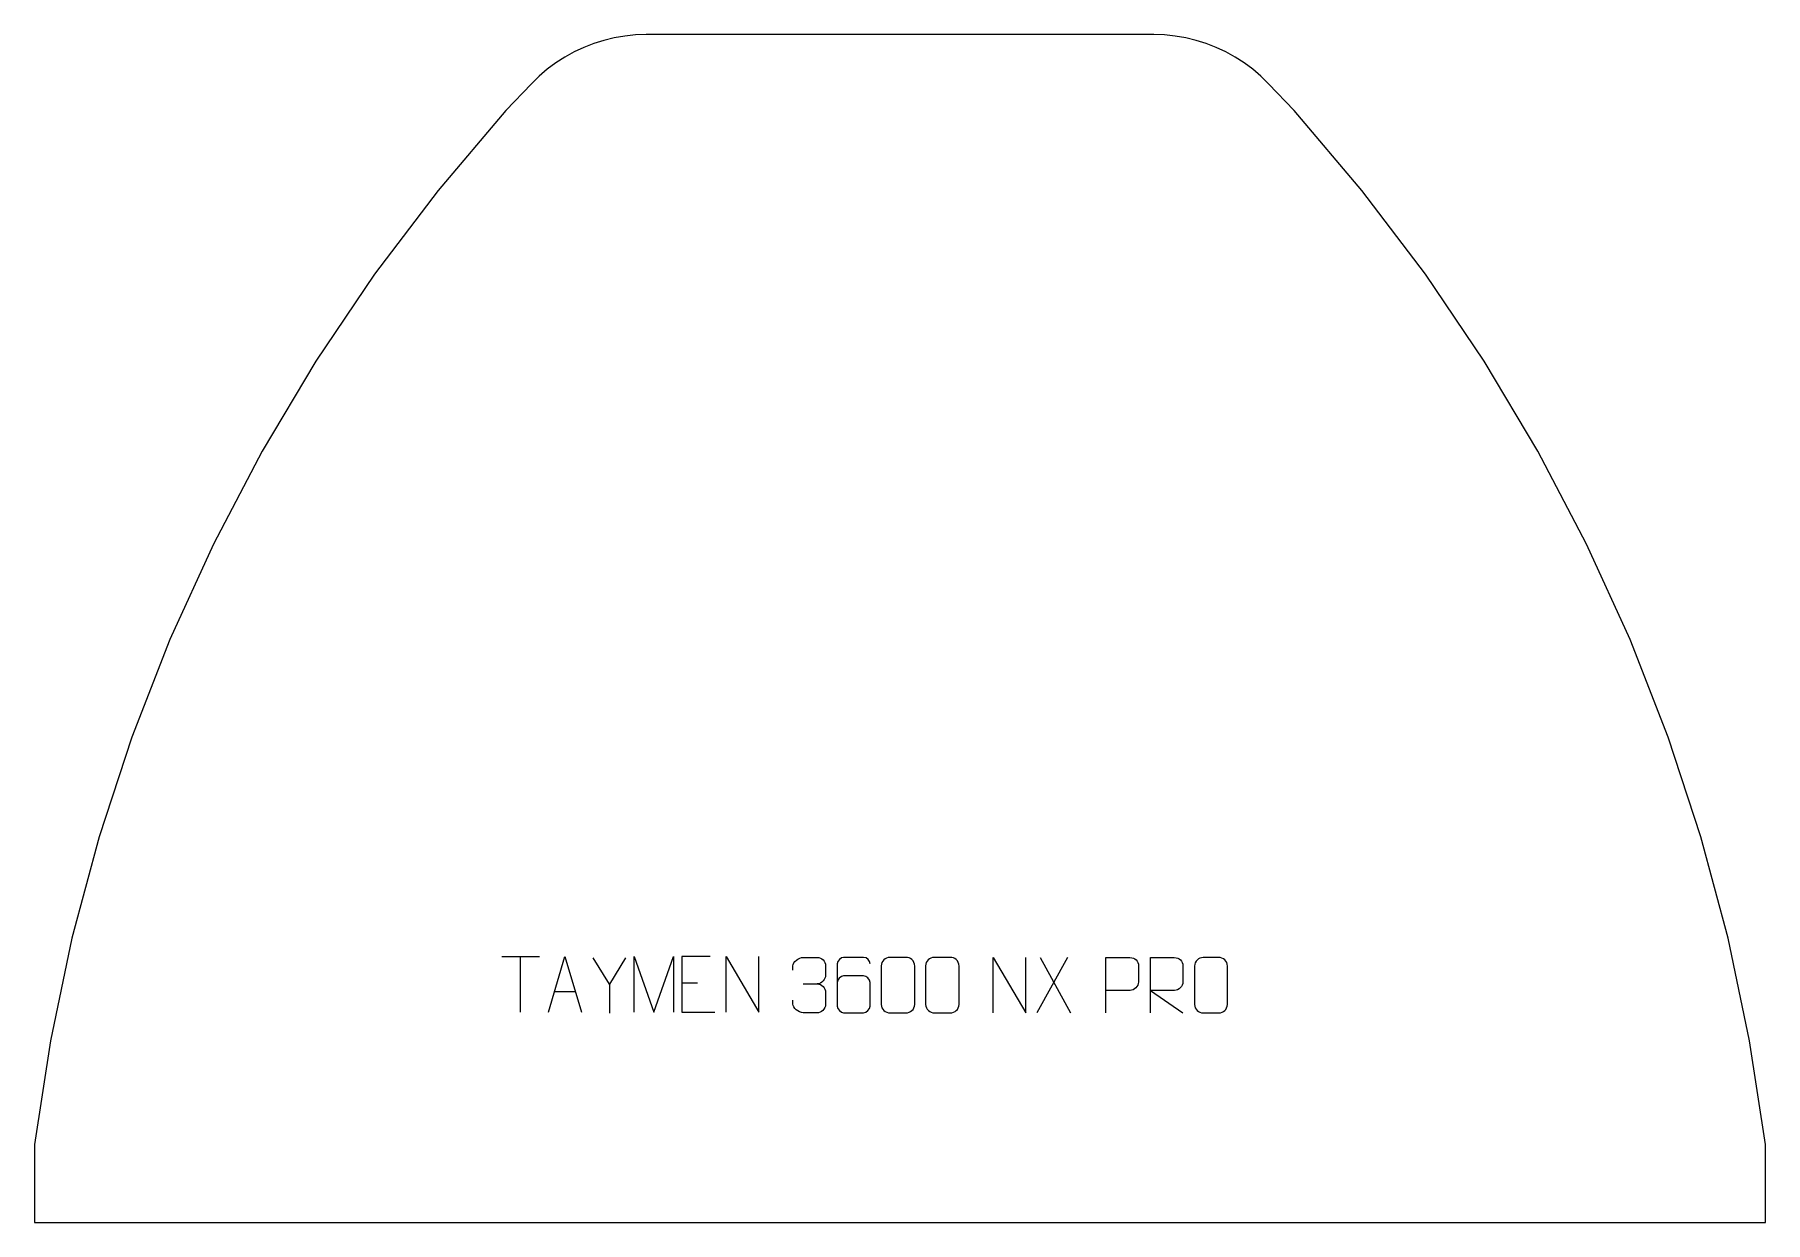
# Model space of a CAD drawing. Header units: millimetres. Extents: x -395 to 385, y 1011 to 1546.
import ezdxf

# ---------------------------------------------------------------- set-up
doc = ezdxf.new("R2010")
doc.units = ezdxf.units.MM
doc.header["$MEASUREMENT"] = 0
doc.layers.add('layer 1', color=7, linetype='Continuous')

msp = doc.modelspace()

# ---------------------------------------------------------------- linework, layer by layer
at = {"layer": 'layer 1', "color": 242, "lineweight": 9}
msp.add_open_spline([(385.4362, 1045.9637), (385.4362, 1045.9637), (385.4362, 1010.963), (385.4362, 1010.963), (385.4362, 1010.963), (385.4362, 1010.963), (-394.5632, 1010.963), (-394.5632, 1010.963), (-394.5632, 1010.963), (-394.5632, 1010.963), (-394.5632, 1045.9637), (-394.5632, 1045.9637), (-394.5632, 1045.9637), (-394.5632, 1045.9637), (-387.4566, 1092.6851), (-387.4566, 1092.6851), (-387.4566, 1092.6851), (-387.4566, 1092.6851), (-377.7743, 1138.9418), (-377.7743, 1138.9418), (-377.7743, 1138.9418), (-377.7743, 1138.9418), (-365.5457, 1184.5906), (-365.5457, 1184.5906), (-365.5457, 1184.5906), (-365.5457, 1184.5906), (-350.807, 1229.4934), (-350.807, 1229.4934), (-350.807, 1229.4934), (-350.807, 1229.4934), (-333.607, 1273.5108), (-333.607, 1273.5108), (-333.607, 1273.5108), (-333.607, 1273.5108), (-313.9957, 1316.5088), (-313.9957, 1316.5088), (-313.9957, 1316.5088), (-313.9957, 1316.5088), (-292.0339, 1358.3564), (-292.0339, 1358.3564), (-292.0339, 1358.3564), (-292.0339, 1358.3564), (-267.7884, 1398.9222), (-267.7884, 1398.9222), (-267.7884, 1398.9222), (-267.7884, 1398.9222), (-241.3343, 1438.0829), (-241.3343, 1438.0829), (-241.3343, 1438.0829), (-241.3343, 1438.0829), (-212.7519, 1475.7193), (-212.7519, 1475.7193), (-212.7519, 1475.7193), (-212.7519, 1475.7193), (-182.131, 1511.7166), (-182.131, 1511.7166), (-182.131, 1511.7166), (-182.131, 1511.7166), (-170.607, 1523.8352), (-170.607, 1523.8352), (-170.607, 1523.8352), (-170.607, 1523.8352), (-167.1783, 1527.2039), (-167.1783, 1527.2039), (-167.1783, 1527.2039), (-167.1783, 1527.2039), (-163.5312, 1530.3354), (-163.5312, 1530.3354), (-163.5312, 1530.3354), (-163.5312, 1530.3354), (-159.6806, 1533.211), (-159.6806, 1533.211), (-159.6806, 1533.211), (-159.6806, 1533.211), (-155.6436, 1535.8212), (-155.6436, 1535.8212), (-155.6436, 1535.8212), (-155.6436, 1535.8212), (-151.4407, 1538.1547), (-151.4407, 1538.1547), (-151.4407, 1538.1547), (-151.4407, 1538.1547), (-147.0901, 1540.1973), (-147.0901, 1540.1973), (-147.0901, 1540.1973), (-147.0901, 1540.1973), (-142.6116, 1541.9422), (-142.6116, 1541.9422), (-142.6116, 1541.9422), (-142.6116, 1541.9422), (-138.0241, 1543.3808), (-138.0241, 1543.3808), (-138.0241, 1543.3808), (-138.0241, 1543.3808), (-133.3523, 1544.5057), (-133.3523, 1544.5057), (-133.3523, 1544.5057), (-133.3523, 1544.5057), (-128.6136, 1545.3148), (-128.6136, 1545.3148), (-128.6136, 1545.3148), (-128.6136, 1545.3148), (-123.8306, 1545.7996), (-123.8306, 1545.7996), (-123.8306, 1545.7996), (-123.8306, 1545.7996), (-119.0274, 1545.9617), (-119.0274, 1545.9617), (-119.0274, 1545.9617), (-119.0274, 1545.9617), (109.9004, 1545.9617), (109.9004, 1545.9617), (109.9004, 1545.9617), (109.9004, 1545.9617), (114.7047, 1545.7996), (114.7047, 1545.7996), (114.7047, 1545.7996), (114.7047, 1545.7996), (119.4863, 1545.3148), (119.4863, 1545.3148), (119.4863, 1545.3148), (119.4863, 1545.3148), (124.2249, 1544.5057), (124.2249, 1544.5057), (124.2249, 1544.5057), (124.2249, 1544.5057), (128.8982, 1543.3808), (128.8982, 1543.3808), (128.8982, 1543.3808), (128.8982, 1543.3808), (133.4842, 1541.9422), (133.4842, 1541.9422), (133.4842, 1541.9422), (133.4842, 1541.9422), (137.9631, 1540.1973), (137.9631, 1540.1973), (137.9631, 1540.1973), (137.9631, 1540.1973), (142.3148, 1538.1547), (142.3148, 1538.1547), (142.3148, 1538.1547), (142.3148, 1538.1547), (146.5162, 1535.8212), (146.5162, 1535.8212), (146.5162, 1535.8212), (146.5162, 1535.8212), (150.5532, 1533.211), (150.5532, 1533.211), (150.5532, 1533.211), (150.5532, 1533.211), (154.4038, 1530.3354), (154.4038, 1530.3354), (154.4038, 1530.3354), (154.4038, 1530.3354), (158.0509, 1527.2039), (158.0509, 1527.2039), (158.0509, 1527.2039), (158.0509, 1527.2039), (161.48, 1523.8352), (161.48, 1523.8352), (161.48, 1523.8352), (161.48, 1523.8352), (173.004, 1511.7166), (173.004, 1511.7166), (173.004, 1511.7166), (173.004, 1511.7166), (203.626, 1475.7193), (203.626, 1475.7193), (203.626, 1475.7193), (203.626, 1475.7193), (232.207, 1438.0829), (232.207, 1438.0829), (232.207, 1438.0829), (232.207, 1438.0829), (258.6614, 1398.9222), (258.6614, 1398.9222), (258.6614, 1398.9222), (258.6614, 1398.9222), (282.9065, 1358.3564), (282.9065, 1358.3564), (282.9065, 1358.3564), (282.9065, 1358.3564), (304.8683, 1316.5088), (304.8683, 1316.5088), (304.8683, 1316.5088), (304.8683, 1316.5088), (324.4811, 1273.5108), (324.4811, 1273.5108), (324.4811, 1273.5108), (324.4811, 1273.5108), (341.6811, 1229.4934), (341.6811, 1229.4934), (341.6811, 1229.4934), (341.6811, 1229.4934), (356.4183, 1184.5906), (356.4183, 1184.5906), (356.4183, 1184.5906), (356.4183, 1184.5906), (368.6469, 1138.9418), (368.6469, 1138.9418), (368.6469, 1138.9418), (368.6469, 1138.9418), (378.3292, 1092.6851), (378.3292, 1092.6851), (378.3292, 1092.6851), (378.3292, 1092.6851), (385.4362, 1045.9637), (385.4362, 1045.9637)], degree=3, knots=[0, 0, 0, 0, 0.01886792, 0.01886792, 0.01886792, 0.01886792, 0.03773585, 0.03773585, 0.03773585, 0.03773585, 0.05660377, 0.05660377, 0.05660377, 0.05660377, 0.0754717, 0.0754717, 0.0754717, 0.0754717, 0.09433962, 0.09433962, 0.09433962, 0.09433962, 0.11320755, 0.11320755, 0.11320755, 0.11320755, 0.13207547, 0.13207547, 0.13207547, 0.13207547, 0.1509434, 0.1509434, 0.1509434, 0.1509434, 0.16981132, 0.16981132, 0.16981132, 0.16981132, 0.18867925, 0.18867925, 0.18867925, 0.18867925, 0.20754717, 0.20754717, 0.20754717, 0.20754717, 0.22641509, 0.22641509, 0.22641509, 0.22641509, 0.24528302, 0.24528302, 0.24528302, 0.24528302, 0.26415094, 0.26415094, 0.26415094, 0.26415094, 0.28301887, 0.28301887, 0.28301887, 0.28301887, 0.30188679, 0.30188679, 0.30188679, 0.30188679, 0.32075472, 0.32075472, 0.32075472, 0.32075472, 0.33962264, 0.33962264, 0.33962264, 0.33962264, 0.35849057, 0.35849057, 0.35849057, 0.35849057, 0.37735849, 0.37735849, 0.37735849, 0.37735849, 0.39622642, 0.39622642, 0.39622642, 0.39622642, 0.41509434, 0.41509434, 0.41509434, 0.41509434, 0.43396226, 0.43396226, 0.43396226, 0.43396226, 0.45283019, 0.45283019, 0.45283019, 0.45283019, 0.47169811, 0.47169811, 0.47169811, 0.47169811, 0.49056604, 0.49056604, 0.49056604, 0.49056604, 0.50943396, 0.50943396, 0.50943396, 0.50943396, 0.52830189, 0.52830189, 0.52830189, 0.52830189, 0.54716981, 0.54716981, 0.54716981, 0.54716981, 0.56603774, 0.56603774, 0.56603774, 0.56603774, 0.58490566, 0.58490566, 0.58490566, 0.58490566, 0.60377358, 0.60377358, 0.60377358, 0.60377358, 0.62264151, 0.62264151, 0.62264151, 0.62264151, 0.64150943, 0.64150943, 0.64150943, 0.64150943, 0.66037736, 0.66037736, 0.66037736, 0.66037736, 0.67924528, 0.67924528, 0.67924528, 0.67924528, 0.69811321, 0.69811321, 0.69811321, 0.69811321, 0.71698113, 0.71698113, 0.71698113, 0.71698113, 0.73584906, 0.73584906, 0.73584906, 0.73584906, 0.75471698, 0.75471698, 0.75471698, 0.75471698, 0.77358491, 0.77358491, 0.77358491, 0.77358491, 0.79245283, 0.79245283, 0.79245283, 0.79245283, 0.81132075, 0.81132075, 0.81132075, 0.81132075, 0.83018868, 0.83018868, 0.83018868, 0.83018868, 0.8490566, 0.8490566, 0.8490566, 0.8490566, 0.86792453, 0.86792453, 0.86792453, 0.86792453, 0.88679245, 0.88679245, 0.88679245, 0.88679245, 0.90566038, 0.90566038, 0.90566038, 0.90566038, 0.9245283, 0.9245283, 0.9245283, 0.9245283, 0.94339623, 0.94339623, 0.94339623, 0.94339623, 0.96226415, 0.96226415, 0.96226415, 0.96226415, 1, 1, 1, 1], dxfattribs=at)
at = {"layer": 'layer 1', "color": 250, "lineweight": 9}
for points in [[(-184.0131, 1130.6447), (-184.0131, 1130.6447), (-167.0259, 1130.6447), (-167.0259, 1130.6447)], [(-175.5193, 1105.7147), (-175.5193, 1105.7147), (-175.5193, 1130.6682), (-175.5193, 1130.6682)], [(-135.5195, 1118.1914), (-135.5195, 1118.1914), (-142.8404, 1130.0901), (-142.8404, 1130.0901)], [(70.8892, 1130.2598), (70.8892, 1130.2598), (57.1486, 1105.364), (57.1486, 1105.364)], [(58.6032, 1130.2598), (58.6032, 1130.2598), (72.3438, 1105.3063), (72.3438, 1105.3063)], [(-102.9524, 1118.7885), (-102.9524, 1118.7885), (-95.7843, 1118.7885), (-95.7843, 1118.7885)], [(-48.1331, 1118.3685), (-48.1331, 1118.3685), (-41.9367, 1118.3685), (-41.9367, 1118.3685)], [(-160.2674, 1114.9641), (-160.2674, 1114.9641), (-150.7717, 1114.9641), (-150.7717, 1114.9641)]]:
    msp.add_open_spline(points, degree=3, dxfattribs=at)
for points, knots in [([(-162.99, 1105.7147), (-162.99, 1105.7147), (-155.619, 1130.6682), (-155.619, 1130.6682), (-155.619, 1130.6682), (-155.619, 1130.6682), (-148.0491, 1105.7147), (-148.0491, 1105.7147)], [0, 0, 0, 0, 0.33333333, 0.33333333, 0.33333333, 0.33333333, 1, 1, 1, 1]), ([(-128.1971, 1130.0901), (-128.1971, 1130.0901), (-135.5195, 1118.1914), (-135.5195, 1118.1914), (-135.5195, 1118.1914), (-135.5195, 1118.1914), (-135.5188, 1105.1365), (-135.5188, 1105.1365)], [0, 0, 0, 0, 0.33333333, 0.33333333, 0.33333333, 0.33333333, 1, 1, 1, 1]), ([(-124.362, 1105.7125), (-124.362, 1105.7125), (-124.362, 1130.6704), (-124.362, 1130.6704), (-124.362, 1130.6704), (-124.362, 1130.6704), (-115.4369, 1105.7125), (-115.4369, 1105.7125), (-115.4369, 1105.7125), (-115.4369, 1105.7125), (-106.677, 1130.6699), (-106.677, 1130.6699), (-106.677, 1130.6699), (-106.677, 1130.6699), (-106.677, 1105.7125), (-106.677, 1105.7125)], [0, 0, 0, 0, 0.2, 0.2, 0.2, 0.2, 0.4, 0.4, 0.4, 0.4, 0.6, 0.6, 0.6, 0.6, 1, 1, 1, 1]), ([(-90.0785, 1130.6682), (-90.0785, 1130.6682), (-102.9524, 1130.6682), (-102.9524, 1130.6682), (-102.9524, 1130.6682), (-102.9524, 1130.6682), (-102.9524, 1105.7146), (-102.9524, 1105.7146), (-102.9524, 1105.7146), (-102.9524, 1105.7146), (-88.0866, 1105.7146), (-88.0866, 1105.7146)], [0, 0, 0, 0, 0.25, 0.25, 0.25, 0.25, 0.5, 0.5, 0.5, 0.5, 1, 1, 1, 1]), ([(-82.8469, 1105.7147), (-82.8469, 1105.7147), (-82.8469, 1130.6682), (-82.8469, 1130.6682), (-82.8469, 1130.6682), (-82.8469, 1130.6682), (-68.1921, 1105.7147), (-68.1921, 1105.7147), (-68.1921, 1105.7147), (-68.1921, 1105.7147), (-68.1921, 1130.6682), (-68.1921, 1130.6682)], [0, 0, 0, 0, 0.25, 0.25, 0.25, 0.25, 0.5, 0.5, 0.5, 0.5, 1, 1, 1, 1]), ([(-52.8428, 1124.6137), (-52.8428, 1124.6137), (-52.8428, 1126.4709), (-52.8428, 1126.4709), (-52.8428, 1126.4709), (-52.8571, 1128.2128), (-50.1926, 1130.3309), (-48.1335, 1130.3082), (-48.1335, 1130.3082), (-46.0694, 1130.3082), (-44.0054, 1130.3082), (-41.9417, 1130.3082), (-41.9417, 1130.3082), (-39.7472, 1130.317), (-38.1489, 1128.4702), (-38.1045, 1126.5581), (-38.1045, 1126.5581), (-38.1049, 1125.123), (-38.1049, 1123.6879), (-38.1045, 1122.2524), (-38.1045, 1122.2524), (-38.1531, 1120.5989), (-39.7557, 1118.3689), (-41.954, 1118.3789), (-41.954, 1118.3789), (-39.7503, 1118.3677), (-38.1423, 1116.5645), (-38.0883, 1114.505), (-38.0883, 1114.505), (-38.0887, 1112.7203), (-38.0887, 1110.9356), (-38.0883, 1109.1505), (-38.0883, 1109.1505), (-38.0782, 1107.0891), (-40.1331, 1105.326), (-41.954, 1105.3341), (-41.954, 1105.3341), (-44.0193, 1105.3344), (-46.0845, 1105.3344), (-48.1501, 1105.3341), (-48.1501, 1105.3341), (-50.3187, 1105.3456), (-52.8497, 1107.7458), (-52.8683, 1109.2076), (-52.8683, 1109.2076), (-52.8683, 1109.2076), (-52.8683, 1111.1162), (-52.8683, 1111.1162)], [0, 0, 0, 0, 0.07692308, 0.07692308, 0.07692308, 0.07692308, 0.15384615, 0.15384615, 0.15384615, 0.15384615, 0.23076923, 0.23076923, 0.23076923, 0.23076923, 0.30769231, 0.30769231, 0.30769231, 0.30769231, 0.38461538, 0.38461538, 0.38461538, 0.38461538, 0.46153846, 0.46153846, 0.46153846, 0.46153846, 0.53846154, 0.53846154, 0.53846154, 0.53846154, 0.61538462, 0.61538462, 0.61538462, 0.61538462, 0.69230769, 0.69230769, 0.69230769, 0.69230769, 0.76923077, 0.76923077, 0.76923077, 0.76923077, 0.84615385, 0.84615385, 0.84615385, 0.84615385, 1, 1, 1, 1]), ([(-18.0483, 1127.3619), (-18.0724, 1128.7014), (-19.4286, 1130.3546), (-21.0005, 1130.3203), (-21.0005, 1130.3203), (-23.9853, 1130.32), (-26.9705, 1130.32), (-29.9559, 1130.3203), (-29.9559, 1130.3203), (-31.175, 1130.3352), (-32.9032, 1128.8976), (-32.9082, 1127.3619), (-32.9082, 1127.3619), (-32.9079, 1121.0014), (-32.9079, 1114.6406), (-32.9082, 1108.2799), (-32.9082, 1108.2799), (-32.9035, 1107.117), (-31.175, 1105.3459), (-29.9559, 1105.3215), (-29.9559, 1105.3215), (-26.9705, 1105.3218), (-23.9853, 1105.3218), (-21.0005, 1105.3215), (-21.0005, 1105.3215), (-19.7224, 1105.3653), (-18.0527, 1106.9798), (-18.0483, 1108.2799), (-18.0483, 1108.2799), (-18.0483, 1111.8632), (-18.0483, 1115.4463), (-18.0483, 1119.029), (-18.0483, 1119.029), (-18.0868, 1120.5072), (-19.6695, 1121.9401), (-21.0005, 1121.9381), (-21.0005, 1121.9381), (-23.9853, 1121.9384), (-26.9705, 1121.9384), (-29.9559, 1121.9381), (-29.9559, 1121.9381), (-31.2854, 1121.9431), (-32.9284, 1120.4358), (-32.8867, 1119.0073)], [0, 0, 0, 0, 0.08333333, 0.08333333, 0.08333333, 0.08333333, 0.16666667, 0.16666667, 0.16666667, 0.16666667, 0.25, 0.25, 0.25, 0.25, 0.33333333, 0.33333333, 0.33333333, 0.33333333, 0.41666667, 0.41666667, 0.41666667, 0.41666667, 0.5, 0.5, 0.5, 0.5, 0.58333333, 0.58333333, 0.58333333, 0.58333333, 0.66666667, 0.66666667, 0.66666667, 0.66666667, 0.75, 0.75, 0.75, 0.75, 0.83333333, 0.83333333, 0.83333333, 0.83333333, 1, 1, 1, 1]), ([(-9.0588, 1130.3205), (-6.6927, 1130.3205), (-4.3262, 1130.3205), (-1.9597, 1130.3205), (-1.9597, 1130.3205), (0.0208, 1130.3561), (2.0468, 1128.8618), (2.0739, 1126.4197), (2.0739, 1126.4197), (2.0735, 1120.6623), (2.0735, 1114.9045), (2.0739, 1109.1463), (2.0739, 1109.1463), (1.9318, 1106.8187), (0.2254, 1105.3364), (-1.9597, 1105.3256), (-1.9597, 1105.3256), (-4.3321, 1105.326), (-6.7045, 1105.326), (-9.0765, 1105.3256), (-9.0765, 1105.3256), (-11.035, 1105.22), (-13.0414, 1107.1079), (-13.03, 1109.1289), (-13.03, 1109.1289), (-13.0296, 1114.9095), (-13.0296, 1120.6898), (-13.03, 1126.4696), (-13.03, 1126.4696), (-13.0257, 1128.6116), (-11.2486, 1130.3341), (-9.0588, 1130.3205)], [0, 0, 0, 0, 0.11111111, 0.11111111, 0.11111111, 0.11111111, 0.22222222, 0.22222222, 0.22222222, 0.22222222, 0.33333333, 0.33333333, 0.33333333, 0.33333333, 0.44444444, 0.44444444, 0.44444444, 0.44444444, 0.55555556, 0.55555556, 0.55555556, 0.55555556, 0.66666667, 0.66666667, 0.66666667, 0.66666667, 0.77777778, 0.77777778, 0.77777778, 0.77777778, 1, 1, 1, 1]), ([(10.9412, 1130.3205), (13.3073, 1130.3205), (15.6738, 1130.3205), (18.0403, 1130.3205), (18.0403, 1130.3205), (20.0208, 1130.3561), (22.0468, 1128.8618), (22.0739, 1126.4197), (22.0739, 1126.4197), (22.0735, 1120.6623), (22.0735, 1114.9045), (22.0739, 1109.1463), (22.0739, 1109.1463), (21.9318, 1106.8187), (20.2254, 1105.3364), (18.0403, 1105.3256), (18.0403, 1105.3256), (15.6679, 1105.326), (13.2955, 1105.326), (10.9235, 1105.3256), (10.9235, 1105.3256), (8.965, 1105.22), (6.9586, 1107.1079), (6.97, 1109.1289), (6.97, 1109.1289), (6.9704, 1114.9095), (6.9704, 1120.6898), (6.97, 1126.4696), (6.97, 1126.4696), (6.9743, 1128.6116), (8.7514, 1130.3341), (10.9412, 1130.3205)], [0, 0, 0, 0, 0.11111111, 0.11111111, 0.11111111, 0.11111111, 0.22222222, 0.22222222, 0.22222222, 0.22222222, 0.33333333, 0.33333333, 0.33333333, 0.33333333, 0.44444444, 0.44444444, 0.44444444, 0.44444444, 0.55555556, 0.55555556, 0.55555556, 0.55555556, 0.66666667, 0.66666667, 0.66666667, 0.66666667, 0.77777778, 0.77777778, 0.77777778, 0.77777778, 1, 1, 1, 1]), ([(37.4188, 1105.3063), (37.4188, 1105.3063), (37.4188, 1130.2598), (37.4188, 1130.2598), (37.4188, 1130.2598), (37.4188, 1130.2598), (52.0736, 1105.3063), (52.0736, 1105.3063), (52.0736, 1105.3063), (52.0736, 1105.3063), (52.0736, 1130.2598), (52.0736, 1130.2598)], [0, 0, 0, 0, 0.25, 0.25, 0.25, 0.25, 0.5, 0.5, 0.5, 0.5, 1, 1, 1, 1]), ([(88.2618, 1105.303), (88.2618, 1105.303), (88.2618, 1130.2566), (88.2618, 1130.2566), (88.2618, 1130.2566), (91.8568, 1130.2566), (95.4521, 1130.2566), (99.0475, 1130.2566), (99.0475, 1130.2566), (101.3727, 1130.2187), (102.9301, 1128.7286), (102.9259, 1126.3625), (102.9259, 1126.3625), (102.9255, 1124.3268), (102.9255, 1121.2675), (102.9259, 1119.2315), (102.9259, 1119.2315), (102.9194, 1117.3561), (101.1072, 1115.4142), (99.0976, 1115.3951), (99.0976, 1115.3951), (99.0976, 1115.3951), (88.2618, 1115.3951), (88.2618, 1115.3951)], [0, 0, 0, 0, 0.14285714, 0.14285714, 0.14285714, 0.14285714, 0.28571429, 0.28571429, 0.28571429, 0.28571429, 0.42857143, 0.42857143, 0.42857143, 0.42857143, 0.57142857, 0.57142857, 0.57142857, 0.57142857, 0.71428571, 0.71428571, 0.71428571, 0.71428571, 1, 1, 1, 1]), ([(108.2619, 1105.3031), (108.2619, 1105.3031), (108.2619, 1130.2566), (108.2619, 1130.2566), (108.2619, 1130.2566), (111.8567, 1130.2566), (115.4522, 1130.2566), (119.0474, 1130.2566), (119.0474, 1130.2566), (121.3727, 1130.2189), (122.93, 1128.7289), (122.9259, 1126.3625), (122.9259, 1126.3625), (122.9255, 1124.327), (122.9255, 1121.2676), (122.9259, 1119.2316), (122.9259, 1119.2316), (122.9194, 1117.3561), (121.1071, 1115.4143), (119.0976, 1115.3952), (119.0976, 1115.3952), (119.0976, 1115.3952), (108.2619, 1115.3952), (108.2619, 1115.3952), (108.2619, 1115.3952), (108.2619, 1115.3952), (122.9166, 1105.3031), (122.9166, 1105.3031)], [0, 0, 0, 0, 0.125, 0.125, 0.125, 0.125, 0.25, 0.25, 0.25, 0.25, 0.375, 0.375, 0.375, 0.375, 0.5, 0.5, 0.5, 0.5, 0.625, 0.625, 0.625, 0.625, 0.75, 0.75, 0.75, 0.75, 1, 1, 1, 1]), ([(132.0743, 1130.2563), (134.4, 1130.2563), (136.7261, 1130.2563), (139.0522, 1130.2563), (139.0522, 1130.2563), (140.9988, 1130.2919), (142.9902, 1128.8003), (143.0169, 1126.3627), (143.0169, 1126.3627), (143.0165, 1120.6158), (143.0165, 1114.8685), (143.0169, 1109.1208), (143.0169, 1109.1208), (142.8771, 1106.7974), (141.1999, 1105.3178), (139.0522, 1105.307), (139.0522, 1105.307), (136.7203, 1105.3074), (134.3884, 1105.3074), (132.0569, 1105.307), (132.0569, 1105.307), (130.1319, 1105.2016), (128.1598, 1107.0861), (128.171, 1109.1034), (128.171, 1109.1034), (128.1713, 1114.8735), (128.1713, 1120.6432), (128.171, 1126.4125), (128.171, 1126.4125), (128.1752, 1128.5506), (129.9219, 1130.2698), (132.0743, 1130.2563)], [0, 0, 0, 0, 0.11111111, 0.11111111, 0.11111111, 0.11111111, 0.22222222, 0.22222222, 0.22222222, 0.22222222, 0.33333333, 0.33333333, 0.33333333, 0.33333333, 0.44444444, 0.44444444, 0.44444444, 0.44444444, 0.55555556, 0.55555556, 0.55555556, 0.55555556, 0.66666667, 0.66666667, 0.66666667, 0.66666667, 0.77777778, 0.77777778, 0.77777778, 0.77777778, 1, 1, 1, 1])]:
    msp.add_open_spline(points, degree=3, knots=knots, dxfattribs=at)

doc.saveas('drawing.dxf')
